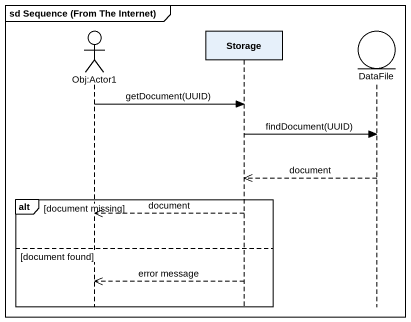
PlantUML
@startuml
mainframe sd Sequence (From The Internet)
hide footbox
actor "Obj:Actor1" as Obj_Actor1
participant "Storage" as Storage_
entity DataFile

Obj_Actor1 -> Storage_ : getDocument(UUID)
Storage_ -> DataFile : findDocument(UUID)
DataFile -->> Storage_ : document
alt document missing
  Storage_ -->> Obj_Actor1 : document
else document found
  Storage_ -->> Obj_Actor1 : error message
end
@enduml
